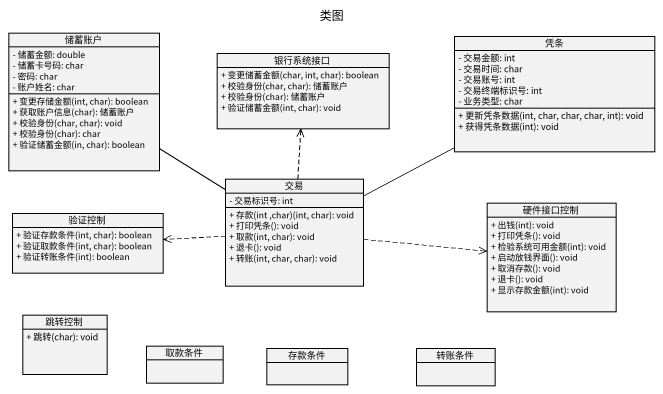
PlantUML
@startuml
title 类图
hide circle
hide empty members
skinparam classAttributeIconSize 0
class 储蓄账户 {
  - 储蓄金额: double
  - 储蓄卡号码: char
  - 密码: char
  - 账户姓名: char
  + 变更存储金额(int, char): boolean
  + 获取账户信息(char): 储蓄账户
  + 校验身份(char, char): void
  + 校验身份(char): char
  + 验证储蓄金额(in, char): boolean
}
class 银行系统接口 {
  + 变更储蓄金额(char, int, char): boolean
  + 校验身份(char, char): 储蓄账户
  + 校验身份(char): 储蓄账户
  + 验证储蓄金额(int, char): void
}
class 凭条 {
  - 交易金额: int
  - 交易时间: char
  - 交易账号: int
  - 交易终端标识号: int
  - 业务类型: char
  + 更新凭条数据(int, char, char, char, int): void
  + 获得凭条数据(int): void
}
class 交易 {
  - 交易标识号: int
  + 存款(int ,char)(int, char): void
  + 打印凭条(): void
  + 取款(int, char): void
  + 退卡(): void
  + 转账(int, char, char): void
}
class 硬件接口控制 {
  + 出钱(int): void
  + 打印凭条(): void
  + 检验系统可用金额(int): void
  + 启动放钱界面(): void
  + 取消存款(): void
  + 退卡(): void
  + 显示存款金额(int): void
}
class 验证控制 {
  + 验证存款条件(int, char): boolean
  + 验证取款条件(int, char): boolean
  + 验证转账条件(int): boolean
}
class 跳转控制 {
  + 跳转(char): void
}
class 取款条件
class 存款条件
class 转账条件
交易 -up- 储蓄账户
交易 .up.> 银行系统接口
交易 -right- 凭条
交易 .right.> 硬件接口控制
交易 .left.> 验证控制
@enduml
